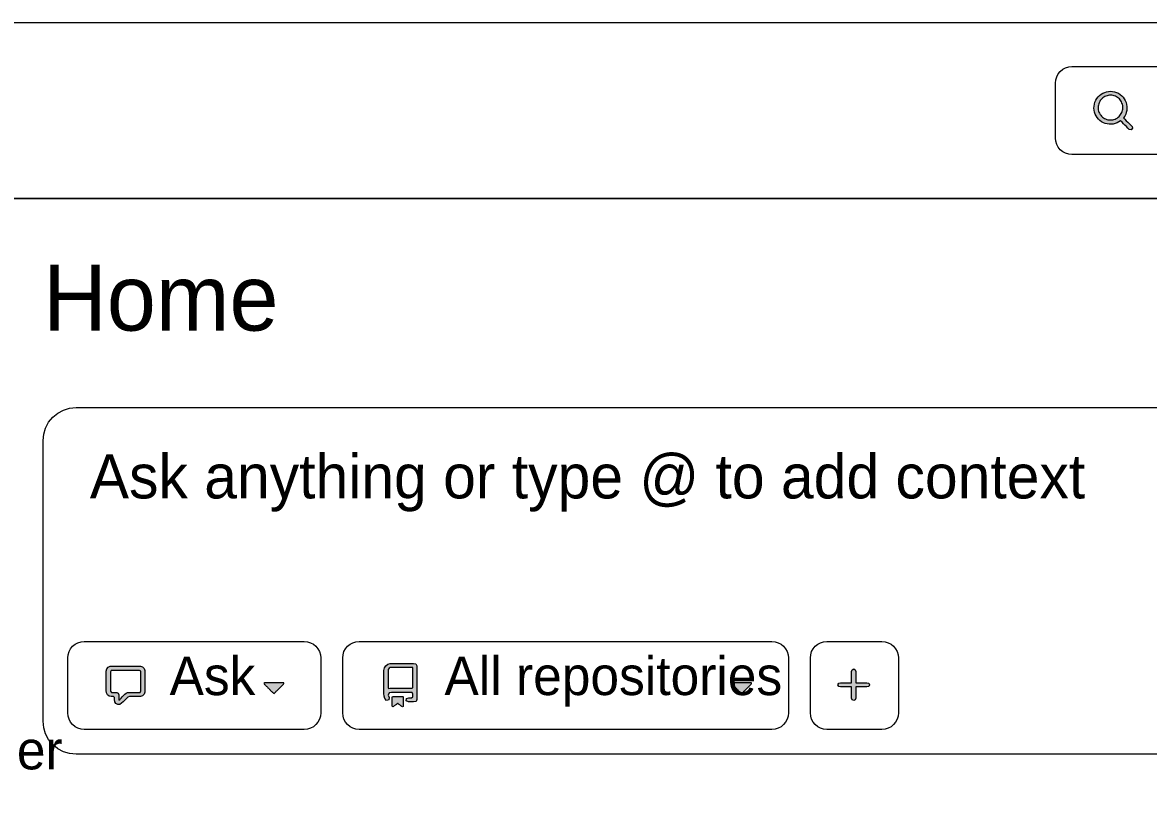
# Model space of a CAD drawing. Extents: x 0 to 2255, y 1 to 8699.
# Drawn here: x 336.5 to 745.9, y 8418.7 to 8699 of the extents above; entities that cross this region are included whole.
import ezdxf

# ---------------------------------------------------------------- set-up
doc = ezdxf.new("R2010")
doc.units = 0
doc.layers.get('0').update_dxf_attribs({"lineweight": 0})
doc.styles.add('Mona Sans VF', font='Mona Sans VF.ttf')

msp = doc.modelspace()

# ---------------------------------------------------------------- hatches: boundary and pattern name
at = {"true_color": 0x9198a1}
h = msp.add_hatch(color=256, dxfattribs=at)
h.dxf.hatch_style = 1
h.paths.add_polyline_path([(735.73, 8663.26), (735.12, 8662.84), (734.47, 8662.51), (733.77, 8662.25), (733.06, 8662.08), (732.32, 8662.01), (731.59, 8662.02), (730.86, 8662.12), (730.14, 8662.31), (729.46, 8662.59), (728.82, 8662.94), (728.22, 8663.38), (727.68, 8663.88), (727.21, 8664.45), (726.81, 8665.07), (726.49, 8665.73), (726.26, 8666.43), (726.11, 8667.16), (726.05, 8667.89), (726.08, 8668.63), (726.21, 8669.35), (726.41, 8670.06), (726.71, 8670.74), (727.09, 8671.37), (727.54, 8671.95), (728.06, 8672.48), (728.63, 8672.93), (729.26, 8673.31), (729.94, 8673.62), (730.64, 8673.83), (731.37, 8673.96), (732.1, 8674), (732.84, 8673.95), (733.56, 8673.81), (734.26, 8673.58), (734.93, 8673.26), (735.55, 8672.87), (736.12, 8672.4), (736.63, 8671.87), (737.08, 8671.28), (737.44, 8670.64), (737.72, 8669.96), (737.92, 8669.25), (738.03, 8668.52), (738.05, 8667.78), (737.98, 8667.05), (737.81, 8666.33), (737.57, 8665.64), (737.23, 8664.98), (736.82, 8664.36), (737.27, 8663.84), (737.79, 8663.32), (738.32, 8662.79), (738.84, 8662.27), (739.36, 8661.75), (739.88, 8661.23), (740.04, 8660.54), (739.56, 8660.02), (738.86, 8660.14), (738.34, 8660.65), (737.82, 8661.17), (737.29, 8661.7), (736.77, 8662.22), (736.25, 8662.74), (735.73, 8663.26)])
h.paths.add_polyline_path([(736.55, 8668), (736.53, 8668.44), (736.48, 8668.88), (736.38, 8669.31), (736.23, 8669.73), (736.05, 8670.13), (735.83, 8670.51), (735.57, 8670.87), (735.28, 8671.2), (734.96, 8671.5), (734.61, 8671.77), (734.23, 8672), (733.83, 8672.2), (733.42, 8672.35), (732.99, 8672.47), (732.56, 8672.54), (732.12, 8672.57), (731.68, 8672.55), (731.24, 8672.49), (730.81, 8672.39), (730.39, 8672.25), (729.99, 8672.07), (729.61, 8671.84), (729.25, 8671.59), (728.92, 8671.29), (728.62, 8670.97), (728.35, 8670.62), (728.12, 8670.25), (727.92, 8669.85), (727.77, 8669.44), (727.65, 8669.01), (727.58, 8668.57), (727.55, 8668.13), (727.57, 8667.69), (727.63, 8667.25), (727.73, 8666.82), (727.87, 8666.41), (728.05, 8666), (728.27, 8665.62), (728.53, 8665.26), (728.82, 8664.93), (729.15, 8664.63), (729.5, 8664.36), (729.87, 8664.13), (730.27, 8663.94), (730.68, 8663.78), (731.11, 8663.67), (731.54, 8663.6), (731.98, 8663.57), (732.43, 8663.58), (732.86, 8663.64), (733.29, 8663.74), (733.71, 8663.88), (734.11, 8664.07), (734.5, 8664.29), (734.85, 8664.55), (735.18, 8664.84), (735.49, 8665.16), (735.75, 8665.51), (735.99, 8665.89), (736.18, 8666.28), (736.34, 8666.7), (736.45, 8667.12), (736.52, 8667.56), (736.55, 8668)])
h = msp.add_hatch(color=256, dxfattribs=at)
h.dxf.hatch_style = 1
h.paths.add_polyline_path([(367, 8463.25), (367.18, 8464.01), (367.67, 8464.62), (368.37, 8464.96), (369.16, 8465), (369.95, 8465), (370.74, 8465), (371.53, 8465), (372.32, 8465), (373.11, 8465), (373.9, 8465), (374.69, 8465), (375.48, 8465), (376.27, 8465), (377.06, 8465), (377.85, 8465), (378.64, 8465), (379.43, 8464.99), (380.17, 8464.74), (380.73, 8464.19), (380.99, 8463.45), (381, 8462.66), (381, 8461.87), (381, 8461.08), (381, 8460.29), (381, 8459.5), (381, 8458.71), (381, 8457.92), (381, 8457.13), (381, 8456.34), (380.99, 8455.55), (380.73, 8454.82), (380.17, 8454.26), (379.43, 8454.01), (378.64, 8454), (377.85, 8454), (377.06, 8454), (376.27, 8454), (375.48, 8454), (374.8, 8453.74), (374.24, 8453.18), (373.68, 8452.62), (373.13, 8452.07), (372.57, 8451.51), (371.92, 8451.08), (371.14, 8451.04), (370.45, 8451.41), (370.05, 8452.08), (370, 8452.86), (370, 8453.65), (369.56, 8454), (368.77, 8454), (368, 8454.17), (367.39, 8454.65), (367.04, 8455.36), (367, 8456.14), (367, 8456.93), (367, 8457.72), (367, 8458.51), (367, 8459.3), (367, 8460.09), (367, 8460.88), (367, 8461.67), (367, 8462.46), (367, 8463.25)])
h.paths.add_polyline_path([(368.75, 8463.5), (368.5, 8463), (368.5, 8462.35), (368.5, 8461.7), (368.5, 8461.06), (368.5, 8460.41), (368.5, 8459.76), (368.5, 8459.12), (368.5, 8458.47), (368.5, 8457.82), (368.5, 8457.18), (368.5, 8456.53), (368.5, 8455.88), (368.87, 8455.5), (369.52, 8455.5), (370.16, 8455.5), (370.81, 8455.5), (371.36, 8455.19), (371.5, 8454.58), (371.5, 8453.93), (371.5, 8453.28), (371.5, 8452.64), (371.9, 8452.96), (372.36, 8453.42), (372.82, 8453.88), (373.27, 8454.33), (373.73, 8454.79), (374.19, 8455.25), (374.76, 8455.5), (375.41, 8455.5), (376.06, 8455.5), (376.7, 8455.5), (377.35, 8455.5), (377.99, 8455.5), (378.64, 8455.5), (379.29, 8455.5), (379.5, 8456.04), (379.5, 8456.69), (379.5, 8457.33), (379.5, 8457.98), (379.5, 8458.63), (379.5, 8459.27), (379.5, 8459.92), (379.5, 8460.57), (379.5, 8461.21), (379.5, 8461.86), (379.5, 8462.51), (379.5, 8463.15), (379.09, 8463.5), (378.45, 8463.5), (377.8, 8463.5), (377.15, 8463.5), (376.51, 8463.5), (375.86, 8463.5), (375.21, 8463.5), (374.57, 8463.5), (373.92, 8463.5), (373.28, 8463.5), (372.63, 8463.5), (371.98, 8463.5), (371.34, 8463.5), (370.69, 8463.5), (370.04, 8463.5), (369.4, 8463.5), (368.75, 8463.5)])
h = msp.add_hatch(color=256, dxfattribs=at)
h.dxf.hatch_style = 1
h.paths.add_polyline_path([(467.93, 8463.5), (468.11, 8464.41), (468.6, 8465.2), (469.35, 8465.75), (470.24, 8465.99), (471.18, 8466), (472.11, 8466), (473.04, 8466), (473.98, 8466), (474.91, 8466), (475.85, 8466), (476.78, 8466), (477.71, 8466), (478.65, 8466), (479.56, 8465.9), (479.93, 8465.09), (479.93, 8464.16), (479.93, 8463.23), (479.93, 8462.29), (479.93, 8461.36), (479.93, 8460.42), (479.93, 8459.49), (479.93, 8458.56), (479.93, 8457.62), (479.93, 8456.69), (479.93, 8455.75), (479.93, 8454.82), (479.93, 8453.89), (479.93, 8452.95), (479.6, 8452.13), (478.69, 8452), (477.76, 8452), (476.83, 8452), (476.03, 8452.38), (476.12, 8453.25), (476.99, 8453.5), (477.92, 8453.5), (478.43, 8453.92), (478.43, 8454.86), (478.14, 8455.5), (477.21, 8455.5), (476.28, 8455.5), (475.34, 8455.5), (474.41, 8455.5), (473.47, 8455.5), (472.54, 8455.5), (471.61, 8455.5), (470.67, 8455.5), (469.79, 8455.27), (469.44, 8454.44), (469.85, 8453.62), (469.73, 8452.76), (468.87, 8452.59), (468.25, 8453.28), (467.96, 8454.16), (467.93, 8455.09), (467.93, 8456.03), (467.93, 8456.96), (467.93, 8457.9), (467.93, 8458.83), (467.93, 8459.76), (467.93, 8460.7), (467.93, 8461.63), (467.93, 8462.57), (467.93, 8463.5)])
h.paths.add_polyline_path([(478.43, 8464.5), (477.92, 8464.5), (477.41, 8464.5), (476.9, 8464.5), (476.38, 8464.5), (475.87, 8464.5), (475.36, 8464.5), (474.84, 8464.5), (474.33, 8464.5), (473.82, 8464.5), (473.31, 8464.5), (472.79, 8464.5), (472.28, 8464.5), (471.77, 8464.5), (471.26, 8464.5), (470.74, 8464.5), (470.23, 8464.48), (469.78, 8464.26), (469.49, 8463.84), (469.43, 8463.33), (469.43, 8462.82), (469.43, 8462.31), (469.43, 8461.79), (469.43, 8461.28), (469.43, 8460.77), (469.43, 8460.26), (469.43, 8459.74), (469.43, 8459.23), (469.43, 8458.72), (469.43, 8458.2), (469.43, 8457.69), (469.43, 8457.18), (469.55, 8456.84), (470.04, 8456.97), (470.55, 8457), (471.07, 8457), (471.58, 8457), (472.09, 8457), (472.61, 8457), (473.12, 8457), (473.63, 8457), (474.14, 8457), (474.66, 8457), (475.17, 8457), (475.68, 8457), (476.19, 8457), (476.71, 8457), (477.22, 8457), (477.73, 8457), (478.24, 8457), (478.43, 8457.32), (478.43, 8457.84), (478.43, 8458.35), (478.43, 8458.86), (478.43, 8459.37), (478.43, 8459.89), (478.43, 8460.4), (478.43, 8460.91), (478.43, 8461.42), (478.43, 8461.94), (478.43, 8462.45), (478.43, 8462.96), (478.43, 8463.47), (478.43, 8463.99), (478.43, 8464.5)])
h.paths.add_polyline_path([(470.93, 8453.75), (471.05, 8453.96), (471.29, 8454), (471.53, 8454), (471.78, 8454), (472.03, 8454), (472.28, 8454), (472.52, 8454), (472.77, 8454), (473.02, 8454), (473.27, 8454), (473.51, 8454), (473.76, 8454), (474.01, 8454), (474.26, 8454), (474.5, 8454), (474.75, 8453.99), (474.92, 8453.83), (474.93, 8453.58), (474.93, 8453.33), (474.93, 8453.09), (474.93, 8452.84), (474.93, 8452.59), (474.93, 8452.34), (474.93, 8452.1), (474.93, 8451.85), (474.93, 8451.6), (474.93, 8451.35), (474.93, 8451.11), (474.93, 8450.86), (474.93, 8450.61), (474.9, 8450.37), (474.69, 8450.25), (474.47, 8450.35), (474.27, 8450.5), (474.07, 8450.64), (473.88, 8450.79), (473.68, 8450.94), (473.48, 8451.09), (473.28, 8451.24), (473.08, 8451.39), (472.85, 8451.42), (472.65, 8451.28), (472.45, 8451.14), (472.25, 8450.99), (472.05, 8450.84), (471.85, 8450.69), (471.66, 8450.54), (471.46, 8450.39), (471.25, 8450.26), (471.02, 8450.31), (470.93, 8450.53), (470.93, 8450.78), (470.93, 8451.03), (470.93, 8451.28), (470.93, 8451.52), (470.93, 8451.77), (470.93, 8452.02), (470.93, 8452.27), (470.93, 8452.51), (470.93, 8452.76), (470.93, 8453.01), (470.93, 8453.26), (470.93, 8453.5), (470.93, 8453.75)])
h = msp.add_hatch(color=256, dxfattribs=at)
h.dxf.hatch_style = 1
h.paths.add_polyline_path([(638.7, 8464), (639.29, 8463.71), (639.45, 8463.07), (639.45, 8462.39), (639.45, 8461.71), (639.45, 8461.04), (639.45, 8460.36), (639.45, 8459.68), (639.45, 8459), (640.13, 8459), (640.81, 8459), (641.49, 8459), (642.16, 8459), (642.84, 8459), (643.52, 8459), (644.16, 8458.84), (644.45, 8458.25), (644.16, 8457.66), (643.52, 8457.5), (642.84, 8457.5), (642.16, 8457.5), (641.49, 8457.5), (640.81, 8457.5), (640.13, 8457.5), (639.45, 8457.5), (639.45, 8456.82), (639.45, 8456.14), (639.45, 8455.46), (639.45, 8454.79), (639.45, 8454.11), (639.45, 8453.43), (639.29, 8452.79), (638.7, 8452.5), (638.11, 8452.79), (637.95, 8453.43), (637.95, 8454.11), (637.95, 8454.79), (637.95, 8455.46), (637.95, 8456.14), (637.95, 8456.82), (637.95, 8457.5), (637.27, 8457.5), (636.59, 8457.5), (635.91, 8457.5), (635.24, 8457.5), (634.56, 8457.5), (633.88, 8457.5), (633.24, 8457.66), (632.95, 8458.25), (633.24, 8458.84), (633.88, 8459), (634.56, 8459), (635.24, 8459), (635.91, 8459), (636.59, 8459), (637.27, 8459), (637.95, 8459), (637.95, 8459.68), (637.95, 8460.36), (637.95, 8461.04), (637.95, 8461.71), (637.95, 8462.39), (637.95, 8463.07), (638.11, 8463.71), (638.7, 8464)])
h = msp.add_hatch(color=256, dxfattribs=at)
h.dxf.hatch_style = 1
h.paths.add_polyline_path([(424.36, 8458.57), (424.56, 8458.37), (424.76, 8458.18), (424.96, 8457.98), (425.15, 8457.78), (425.35, 8457.58), (425.55, 8457.38), (425.75, 8457.18), (425.95, 8456.98), (426.15, 8456.79), (426.35, 8456.59), (426.54, 8456.39), (426.74, 8456.19), (426.94, 8455.99), (427.14, 8455.79), (427.34, 8455.59), (427.54, 8455.4), (427.74, 8455.2), (427.99, 8455.11), (428.21, 8455.28), (428.41, 8455.47), (428.61, 8455.67), (428.8, 8455.87), (429, 8456.07), (429.2, 8456.27), (429.4, 8456.47), (429.6, 8456.67), (429.8, 8456.86), (430, 8457.06), (430.19, 8457.26), (430.39, 8457.46), (430.59, 8457.66), (430.79, 8457.86), (430.99, 8458.05), (431.19, 8458.25), (431.39, 8458.45), (431.56, 8458.66), (431.51, 8458.92), (431.25, 8459), (430.97, 8459), (430.69, 8459), (430.41, 8459), (430.12, 8459), (429.84, 8459), (429.56, 8459), (429.28, 8459), (429, 8459), (428.72, 8459), (428.44, 8459), (428.16, 8459), (427.88, 8459), (427.6, 8459), (427.32, 8459), (427.04, 8459), (426.76, 8459), (426.47, 8459), (426.19, 8459), (425.91, 8459), (425.63, 8459), (425.35, 8459), (425.07, 8459), (424.79, 8459), (424.51, 8459), (424.3, 8458.83), (424.36, 8458.57)])
h = msp.add_hatch(color=256, dxfattribs=at)
h.dxf.hatch_style = 1
h.paths.add_polyline_path([(594.38, 8458.57), (594.58, 8458.37), (594.77, 8458.18), (594.97, 8457.98), (595.17, 8457.78), (595.37, 8457.58), (595.57, 8457.38), (595.77, 8457.18), (595.97, 8456.98), (596.16, 8456.79), (596.36, 8456.59), (596.56, 8456.39), (596.76, 8456.19), (596.96, 8455.99), (597.16, 8455.79), (597.36, 8455.59), (597.55, 8455.4), (597.75, 8455.2), (598, 8455.11), (598.23, 8455.28), (598.42, 8455.47), (598.62, 8455.67), (598.82, 8455.87), (599.02, 8456.07), (599.22, 8456.27), (599.42, 8456.47), (599.62, 8456.67), (599.81, 8456.86), (600.01, 8457.06), (600.21, 8457.26), (600.41, 8457.46), (600.61, 8457.66), (600.81, 8457.86), (601, 8458.05), (601.2, 8458.25), (601.4, 8458.45), (601.58, 8458.66), (601.53, 8458.92), (601.26, 8459), (600.98, 8459), (600.7, 8459), (600.42, 8459), (600.14, 8459), (599.86, 8459), (599.58, 8459), (599.3, 8459), (599.02, 8459), (598.74, 8459), (598.46, 8459), (598.18, 8459), (597.9, 8459), (597.61, 8459), (597.33, 8459), (597.05, 8459), (596.77, 8459), (596.49, 8459), (596.21, 8459), (595.93, 8459), (595.65, 8459), (595.37, 8459), (595.09, 8459), (594.81, 8459), (594.53, 8459), (594.32, 8458.83), (594.38, 8458.57)])

# ---------------------------------------------------------------- linework, layer by layer
at = {"true_color": 0x0d1117}
for points in [[(0, 8699), (1280, 8699), (1280, 0.77), (0, 0.77), (0, 8699)], [(0, 8635), (1280, 8635), (1280, 0.77), (0, 0.77), (0, 8635)]]:
    msp.add_lwpolyline(points, dxfattribs=at)
at = {"true_color": 0x010409}
for points in [[(0, 8699), (1280, 8699), (1280, 8635), (0, 8635), (0, 8699)], [(0, 8635), (1280, 8635), (1280, 0.77), (0, 0.77), (0, 8635)]]:
    msp.add_lwpolyline(points, dxfattribs=at)
at = {"true_color": 0x3d444d}
for points in [[(897, 8651), (718.05, 8651), (718.05, 8651), (716.88, 8651.12), (715.75, 8651.46), (714.72, 8652.01), (713.81, 8652.76), (713.06, 8653.67), (712.51, 8654.7), (712.17, 8655.83), (712.05, 8657), (712.05, 8677), (712.05, 8677), (712.17, 8678.17), (712.51, 8679.3), (713.06, 8680.33), (713.81, 8681.24), (714.72, 8681.99), (715.75, 8682.54), (716.88, 8682.88), (718.05, 8683), (718.05, 8683)], [(718.05, 8683), (897, 8683)], [(992.03, 8433), (356, 8433), (356, 8433), (353.66, 8433.23), (351.41, 8433.91), (349.33, 8435.02), (347.51, 8436.51), (346.02, 8438.33), (344.91, 8440.41), (344.23, 8442.66), (344, 8445), (344, 8547), (344, 8547), (344.23, 8549.34), (344.91, 8551.59), (346.02, 8553.67), (347.51, 8555.49), (349.33, 8556.98), (351.41, 8558.09), (353.66, 8558.77), (356, 8559), (356, 8559)], [(356, 8559), (992.03, 8559)], [(359, 8474), (438.93, 8474), (438.93, 8474), (440.1, 8473.88), (441.23, 8473.54), (442.27, 8472.99), (443.18, 8472.24), (443.92, 8471.33), (444.48, 8470.3), (444.82, 8469.17), (444.93, 8468), (444.93, 8448), (444.93, 8448), (444.82, 8446.83), (444.48, 8445.7), (443.92, 8444.67), (443.18, 8443.76), (442.27, 8443.01), (441.23, 8442.46), (440.1, 8442.12), (438.93, 8442), (359, 8442), (359, 8442), (357.83, 8442.12), (356.7, 8442.46), (355.67, 8443.01), (354.76, 8443.76), (354.01, 8444.67), (353.46, 8445.7), (353.12, 8446.83), (353, 8448), (353, 8468), (353, 8468), (353.12, 8469.17), (353.46, 8470.3), (354.01, 8471.33), (354.76, 8472.24), (355.67, 8472.99), (356.7, 8473.54), (357.83, 8473.88), (359, 8474), (359, 8474)], [(458.93, 8474), (608.95, 8474), (608.95, 8474), (610.12, 8473.88), (611.25, 8473.54), (612.28, 8472.99), (613.19, 8472.24), (613.94, 8471.33), (614.49, 8470.3), (614.83, 8469.17), (614.95, 8468), (614.95, 8448), (614.95, 8448), (614.83, 8446.83), (614.49, 8445.7), (613.94, 8444.67), (613.19, 8443.76), (612.28, 8443.01), (611.25, 8442.46), (610.12, 8442.12), (608.95, 8442), (458.93, 8442), (458.93, 8442), (457.76, 8442.12), (456.64, 8442.46), (455.6, 8443.01), (454.69, 8443.76), (453.94, 8444.67), (453.39, 8445.7), (453.05, 8446.83), (452.93, 8448), (452.93, 8468), (452.93, 8468), (453.05, 8469.17), (453.39, 8470.3), (453.94, 8471.33), (454.69, 8472.24), (455.6, 8472.99), (456.64, 8473.54), (457.76, 8473.88), (458.93, 8474), (458.93, 8474)], [(628.95, 8474), (648.95, 8474), (648.95, 8474), (650.12, 8473.88), (651.25, 8473.54), (652.28, 8472.99), (653.19, 8472.24), (653.94, 8471.33), (654.49, 8470.3), (654.83, 8469.17), (654.95, 8468), (654.95, 8448), (654.95, 8448), (654.83, 8446.83), (654.49, 8445.7), (653.94, 8444.67), (653.19, 8443.76), (652.28, 8443.01), (651.25, 8442.46), (650.12, 8442.12), (648.95, 8442), (628.95, 8442), (628.95, 8442), (627.78, 8442.12), (626.65, 8442.46), (625.62, 8443.01), (624.71, 8443.76), (623.96, 8444.67), (623.41, 8445.7), (623.07, 8446.83), (622.95, 8448), (622.95, 8468), (622.95, 8468), (623.07, 8469.17), (623.41, 8470.3), (623.96, 8471.33), (624.71, 8472.24), (625.62, 8472.99), (626.65, 8473.54), (627.78, 8473.88), (628.95, 8474), (628.95, 8474)]]:
    msp.add_lwpolyline(points, dxfattribs=at)
at = {"true_color": 0x9198a1}
for points in [[(735.73, 8663.26), (735.12, 8662.84), (734.47, 8662.51), (733.77, 8662.25), (733.06, 8662.08), (732.32, 8662.01), (731.59, 8662.02), (730.86, 8662.12), (730.14, 8662.31), (729.46, 8662.59), (728.82, 8662.94), (728.22, 8663.38), (727.68, 8663.88), (727.21, 8664.45), (726.81, 8665.07), (726.49, 8665.73), (726.26, 8666.43), (726.11, 8667.16), (726.05, 8667.89), (726.08, 8668.63), (726.21, 8669.35), (726.41, 8670.06), (726.71, 8670.74), (727.09, 8671.37), (727.54, 8671.95), (728.06, 8672.48), (728.63, 8672.93), (729.26, 8673.31), (729.94, 8673.62), (730.64, 8673.83), (731.37, 8673.96), (732.1, 8674), (732.84, 8673.95), (733.56, 8673.81), (734.26, 8673.58), (734.93, 8673.26), (735.55, 8672.87), (736.12, 8672.4), (736.63, 8671.87), (737.08, 8671.28), (737.44, 8670.64), (737.72, 8669.96), (737.92, 8669.25), (738.03, 8668.52), (738.05, 8667.78), (737.98, 8667.05), (737.81, 8666.33), (737.57, 8665.64), (737.23, 8664.98), (736.82, 8664.36), (737.27, 8663.84), (737.79, 8663.32), (738.32, 8662.79), (738.84, 8662.27), (739.36, 8661.75), (739.88, 8661.23), (740.04, 8660.54), (739.56, 8660.02), (738.86, 8660.14), (738.34, 8660.65), (737.82, 8661.17), (737.29, 8661.7), (736.77, 8662.22), (736.25, 8662.74), (735.73, 8663.26), (735.73, 8663.26)], [(736.55, 8668), (736.53, 8668.44), (736.48, 8668.88), (736.38, 8669.31), (736.23, 8669.73), (736.05, 8670.13), (735.83, 8670.51), (735.57, 8670.87), (735.28, 8671.2), (734.96, 8671.5), (734.61, 8671.77), (734.23, 8672), (733.83, 8672.2), (733.42, 8672.35), (732.99, 8672.47), (732.56, 8672.54), (732.12, 8672.57), (731.68, 8672.55), (731.24, 8672.49), (730.81, 8672.39), (730.39, 8672.25), (729.99, 8672.07), (729.61, 8671.84), (729.25, 8671.59), (728.92, 8671.29), (728.62, 8670.97), (728.35, 8670.62), (728.12, 8670.25), (727.92, 8669.85), (727.77, 8669.44), (727.65, 8669.01), (727.58, 8668.57), (727.55, 8668.13), (727.57, 8667.69), (727.63, 8667.25), (727.73, 8666.82), (727.87, 8666.41), (728.05, 8666), (728.27, 8665.62), (728.53, 8665.26), (728.82, 8664.93), (729.15, 8664.63), (729.5, 8664.36), (729.87, 8664.13), (730.27, 8663.94), (730.68, 8663.78), (731.11, 8663.67), (731.54, 8663.6), (731.98, 8663.57), (732.43, 8663.58), (732.86, 8663.64), (733.29, 8663.74), (733.71, 8663.88), (734.11, 8664.07), (734.5, 8664.29), (734.85, 8664.55), (735.18, 8664.84), (735.49, 8665.16), (735.75, 8665.51), (735.99, 8665.89), (736.18, 8666.28), (736.34, 8666.7), (736.45, 8667.12), (736.52, 8667.56), (736.55, 8668), (736.55, 8668)], [(367, 8463.25), (367.18, 8464.01), (367.67, 8464.62), (368.37, 8464.96), (369.16, 8465), (369.95, 8465), (370.74, 8465), (371.53, 8465), (372.32, 8465), (373.11, 8465), (373.9, 8465), (374.69, 8465), (375.48, 8465), (376.27, 8465), (377.06, 8465), (377.85, 8465), (378.64, 8465), (379.43, 8464.99), (380.17, 8464.74), (380.73, 8464.19), (380.99, 8463.45), (381, 8462.66), (381, 8461.87), (381, 8461.08), (381, 8460.29), (381, 8459.5), (381, 8458.71), (381, 8457.92), (381, 8457.13), (381, 8456.34), (380.99, 8455.55), (380.73, 8454.82), (380.17, 8454.26), (379.43, 8454.01), (378.64, 8454), (377.85, 8454), (377.06, 8454), (376.27, 8454), (375.48, 8454), (374.8, 8453.74), (374.24, 8453.18), (373.68, 8452.62), (373.13, 8452.07), (372.57, 8451.51), (371.92, 8451.08), (371.14, 8451.04), (370.45, 8451.41), (370.05, 8452.08), (370, 8452.86), (370, 8453.65), (369.56, 8454), (368.77, 8454), (368, 8454.17), (367.39, 8454.65), (367.04, 8455.36), (367, 8456.14), (367, 8456.93), (367, 8457.72), (367, 8458.51), (367, 8459.3), (367, 8460.09), (367, 8460.88), (367, 8461.67), (367, 8462.46), (367, 8463.25), (367, 8463.25)], [(467.93, 8463.5), (468.11, 8464.41), (468.6, 8465.2), (469.35, 8465.75), (470.24, 8465.99), (471.18, 8466), (472.11, 8466), (473.04, 8466), (473.98, 8466), (474.91, 8466), (475.85, 8466), (476.78, 8466), (477.71, 8466), (478.65, 8466), (479.56, 8465.9), (479.93, 8465.09), (479.93, 8464.16), (479.93, 8463.23), (479.93, 8462.29), (479.93, 8461.36), (479.93, 8460.42), (479.93, 8459.49), (479.93, 8458.56), (479.93, 8457.62), (479.93, 8456.69), (479.93, 8455.75), (479.93, 8454.82), (479.93, 8453.89), (479.93, 8452.95), (479.6, 8452.13), (478.69, 8452), (477.76, 8452), (476.83, 8452), (476.03, 8452.38), (476.12, 8453.25), (476.99, 8453.5), (477.92, 8453.5), (478.43, 8453.92), (478.43, 8454.86), (478.14, 8455.5), (477.21, 8455.5), (476.28, 8455.5), (475.34, 8455.5), (474.41, 8455.5), (473.47, 8455.5), (472.54, 8455.5), (471.61, 8455.5), (470.67, 8455.5), (469.79, 8455.27), (469.44, 8454.44), (469.85, 8453.62), (469.73, 8452.76), (468.87, 8452.59), (468.25, 8453.28), (467.96, 8454.16), (467.93, 8455.09), (467.93, 8456.03), (467.93, 8456.96), (467.93, 8457.9), (467.93, 8458.83), (467.93, 8459.76), (467.93, 8460.7), (467.93, 8461.63), (467.93, 8462.57), (467.93, 8463.5), (467.93, 8463.5)], [(368.75, 8463.5), (368.5, 8463), (368.5, 8462.35), (368.5, 8461.7), (368.5, 8461.06), (368.5, 8460.41), (368.5, 8459.76), (368.5, 8459.12), (368.5, 8458.47), (368.5, 8457.82), (368.5, 8457.18), (368.5, 8456.53), (368.5, 8455.88), (368.87, 8455.5), (369.52, 8455.5), (370.16, 8455.5), (370.81, 8455.5), (371.36, 8455.19), (371.5, 8454.58), (371.5, 8453.93), (371.5, 8453.28), (371.5, 8452.64), (371.9, 8452.96), (372.36, 8453.42), (372.82, 8453.88), (373.27, 8454.33), (373.73, 8454.79), (374.19, 8455.25), (374.76, 8455.5), (375.41, 8455.5), (376.06, 8455.5), (376.7, 8455.5), (377.35, 8455.5), (377.99, 8455.5), (378.64, 8455.5), (379.29, 8455.5), (379.5, 8456.04), (379.5, 8456.69), (379.5, 8457.33), (379.5, 8457.98), (379.5, 8458.63), (379.5, 8459.27), (379.5, 8459.92), (379.5, 8460.57), (379.5, 8461.21), (379.5, 8461.86), (379.5, 8462.51), (379.5, 8463.15), (379.09, 8463.5), (378.45, 8463.5), (377.8, 8463.5), (377.15, 8463.5), (376.51, 8463.5), (375.86, 8463.5), (375.21, 8463.5), (374.57, 8463.5), (373.92, 8463.5), (373.28, 8463.5), (372.63, 8463.5), (371.98, 8463.5), (371.34, 8463.5), (370.69, 8463.5), (370.04, 8463.5), (369.4, 8463.5), (368.75, 8463.5), (368.75, 8463.5)], [(478.43, 8464.5), (477.92, 8464.5), (477.41, 8464.5), (476.9, 8464.5), (476.38, 8464.5), (475.87, 8464.5), (475.36, 8464.5), (474.84, 8464.5), (474.33, 8464.5), (473.82, 8464.5), (473.31, 8464.5), (472.79, 8464.5), (472.28, 8464.5), (471.77, 8464.5), (471.26, 8464.5), (470.74, 8464.5), (470.23, 8464.48), (469.78, 8464.26), (469.49, 8463.84), (469.43, 8463.33), (469.43, 8462.82), (469.43, 8462.31), (469.43, 8461.79), (469.43, 8461.28), (469.43, 8460.77), (469.43, 8460.26), (469.43, 8459.74), (469.43, 8459.23), (469.43, 8458.72), (469.43, 8458.2), (469.43, 8457.69), (469.43, 8457.18), (469.55, 8456.84), (470.04, 8456.97), (470.55, 8457), (471.07, 8457), (471.58, 8457), (472.09, 8457), (472.61, 8457), (473.12, 8457), (473.63, 8457), (474.14, 8457), (474.66, 8457), (475.17, 8457), (475.68, 8457), (476.19, 8457), (476.71, 8457), (477.22, 8457), (477.73, 8457), (478.24, 8457), (478.43, 8457.32), (478.43, 8457.84), (478.43, 8458.35), (478.43, 8458.86), (478.43, 8459.37), (478.43, 8459.89), (478.43, 8460.4), (478.43, 8460.91), (478.43, 8461.42), (478.43, 8461.94), (478.43, 8462.45), (478.43, 8462.96), (478.43, 8463.47), (478.43, 8463.99), (478.43, 8464.5), (478.43, 8464.5)], [(638.7, 8464), (639.29, 8463.71), (639.45, 8463.07), (639.45, 8462.39), (639.45, 8461.71), (639.45, 8461.04), (639.45, 8460.36), (639.45, 8459.68), (639.45, 8459), (640.13, 8459), (640.81, 8459), (641.49, 8459), (642.16, 8459), (642.84, 8459), (643.52, 8459), (644.16, 8458.84), (644.45, 8458.25), (644.16, 8457.66), (643.52, 8457.5), (642.84, 8457.5), (642.16, 8457.5), (641.49, 8457.5), (640.81, 8457.5), (640.13, 8457.5), (639.45, 8457.5), (639.45, 8456.82), (639.45, 8456.14), (639.45, 8455.46), (639.45, 8454.79), (639.45, 8454.11), (639.45, 8453.43), (639.29, 8452.79), (638.7, 8452.5), (638.11, 8452.79), (637.95, 8453.43), (637.95, 8454.11), (637.95, 8454.79), (637.95, 8455.46), (637.95, 8456.14), (637.95, 8456.82), (637.95, 8457.5), (637.27, 8457.5), (636.59, 8457.5), (635.91, 8457.5), (635.24, 8457.5), (634.56, 8457.5), (633.88, 8457.5), (633.24, 8457.66), (632.95, 8458.25), (633.24, 8458.84), (633.88, 8459), (634.56, 8459), (635.24, 8459), (635.91, 8459), (636.59, 8459), (637.27, 8459), (637.95, 8459), (637.95, 8459.68), (637.95, 8460.36), (637.95, 8461.04), (637.95, 8461.71), (637.95, 8462.39), (637.95, 8463.07), (638.11, 8463.71), (638.7, 8464), (638.7, 8464)], [(424.36, 8458.57), (424.56, 8458.37), (424.76, 8458.18), (424.96, 8457.98), (425.15, 8457.78), (425.35, 8457.58), (425.55, 8457.38), (425.75, 8457.18), (425.95, 8456.98), (426.15, 8456.79), (426.35, 8456.59), (426.54, 8456.39), (426.74, 8456.19), (426.94, 8455.99), (427.14, 8455.79), (427.34, 8455.59), (427.54, 8455.4), (427.74, 8455.2), (427.99, 8455.11), (428.21, 8455.28), (428.41, 8455.47), (428.61, 8455.67), (428.8, 8455.87), (429, 8456.07), (429.2, 8456.27), (429.4, 8456.47), (429.6, 8456.67), (429.8, 8456.86), (430, 8457.06), (430.19, 8457.26), (430.39, 8457.46), (430.59, 8457.66), (430.79, 8457.86), (430.99, 8458.05), (431.19, 8458.25), (431.39, 8458.45), (431.56, 8458.66), (431.51, 8458.92), (431.25, 8459), (430.97, 8459), (430.69, 8459), (430.41, 8459), (430.12, 8459), (429.84, 8459), (429.56, 8459), (429.28, 8459), (429, 8459), (428.72, 8459), (428.44, 8459), (428.16, 8459), (427.88, 8459), (427.6, 8459), (427.32, 8459), (427.04, 8459), (426.76, 8459), (426.47, 8459), (426.19, 8459), (425.91, 8459), (425.63, 8459), (425.35, 8459), (425.07, 8459), (424.79, 8459), (424.51, 8459), (424.3, 8458.83), (424.36, 8458.57), (424.36, 8458.57)], [(594.38, 8458.57), (594.58, 8458.37), (594.77, 8458.18), (594.97, 8457.98), (595.17, 8457.78), (595.37, 8457.58), (595.57, 8457.38), (595.77, 8457.18), (595.97, 8456.98), (596.16, 8456.79), (596.36, 8456.59), (596.56, 8456.39), (596.76, 8456.19), (596.96, 8455.99), (597.16, 8455.79), (597.36, 8455.59), (597.55, 8455.4), (597.75, 8455.2), (598, 8455.11), (598.23, 8455.28), (598.42, 8455.47), (598.62, 8455.67), (598.82, 8455.87), (599.02, 8456.07), (599.22, 8456.27), (599.42, 8456.47), (599.62, 8456.67), (599.81, 8456.86), (600.01, 8457.06), (600.21, 8457.26), (600.41, 8457.46), (600.61, 8457.66), (600.81, 8457.86), (601, 8458.05), (601.2, 8458.25), (601.4, 8458.45), (601.58, 8458.66), (601.53, 8458.92), (601.26, 8459), (600.98, 8459), (600.7, 8459), (600.42, 8459), (600.14, 8459), (599.86, 8459), (599.58, 8459), (599.3, 8459), (599.02, 8459), (598.74, 8459), (598.46, 8459), (598.18, 8459), (597.9, 8459), (597.61, 8459), (597.33, 8459), (597.05, 8459), (596.77, 8459), (596.49, 8459), (596.21, 8459), (595.93, 8459), (595.65, 8459), (595.37, 8459), (595.09, 8459), (594.81, 8459), (594.53, 8459), (594.32, 8458.83), (594.38, 8458.57), (594.38, 8458.57)], [(470.93, 8453.75), (471.05, 8453.96), (471.29, 8454), (471.53, 8454), (471.78, 8454), (472.03, 8454), (472.28, 8454), (472.52, 8454), (472.77, 8454), (473.02, 8454), (473.27, 8454), (473.51, 8454), (473.76, 8454), (474.01, 8454), (474.26, 8454), (474.5, 8454), (474.75, 8453.99), (474.92, 8453.83), (474.93, 8453.58), (474.93, 8453.33), (474.93, 8453.09), (474.93, 8452.84), (474.93, 8452.59), (474.93, 8452.34), (474.93, 8452.1), (474.93, 8451.85), (474.93, 8451.6), (474.93, 8451.35), (474.93, 8451.11), (474.93, 8450.86), (474.93, 8450.61), (474.9, 8450.37), (474.69, 8450.25), (474.47, 8450.35), (474.27, 8450.5), (474.07, 8450.64), (473.88, 8450.79), (473.68, 8450.94), (473.48, 8451.09), (473.28, 8451.24), (473.08, 8451.39), (472.85, 8451.42), (472.65, 8451.28), (472.45, 8451.14), (472.25, 8450.99), (472.05, 8450.84), (471.85, 8450.69), (471.66, 8450.54), (471.46, 8450.39), (471.25, 8450.26), (471.02, 8450.31), (470.93, 8450.53), (470.93, 8450.78), (470.93, 8451.03), (470.93, 8451.28), (470.93, 8451.52), (470.93, 8451.77), (470.93, 8452.02), (470.93, 8452.27), (470.93, 8452.51), (470.93, 8452.76), (470.93, 8453.01), (470.93, 8453.26), (470.93, 8453.5), (470.93, 8453.75), (470.93, 8453.75)]]:
    msp.add_lwpolyline(points, dxfattribs=at)

# ---------------------------------------------------------------- texts
at = {"true_color": 0xf0f6fc, "style": 'Mona Sans VF'}
for s, height, p in [('Home', 24, (344, 8587)), ('Ask', 14, (390, 8454.5)), ('All repositories', 14, (489.93, 8454.5)), ('web-component-designer', 14, (139.88, 8427.5))]:
    msp.add_text(s, height=height, dxfattribs=at).set_placement(p)
at = {"true_color": 0x9198a1, "style": 'Mona Sans VF'}
msp.add_text('Ask anything or type @ to add context', height=16, dxfattribs=at).set_placement((361, 8526))

doc.saveas('drawing.dxf')
